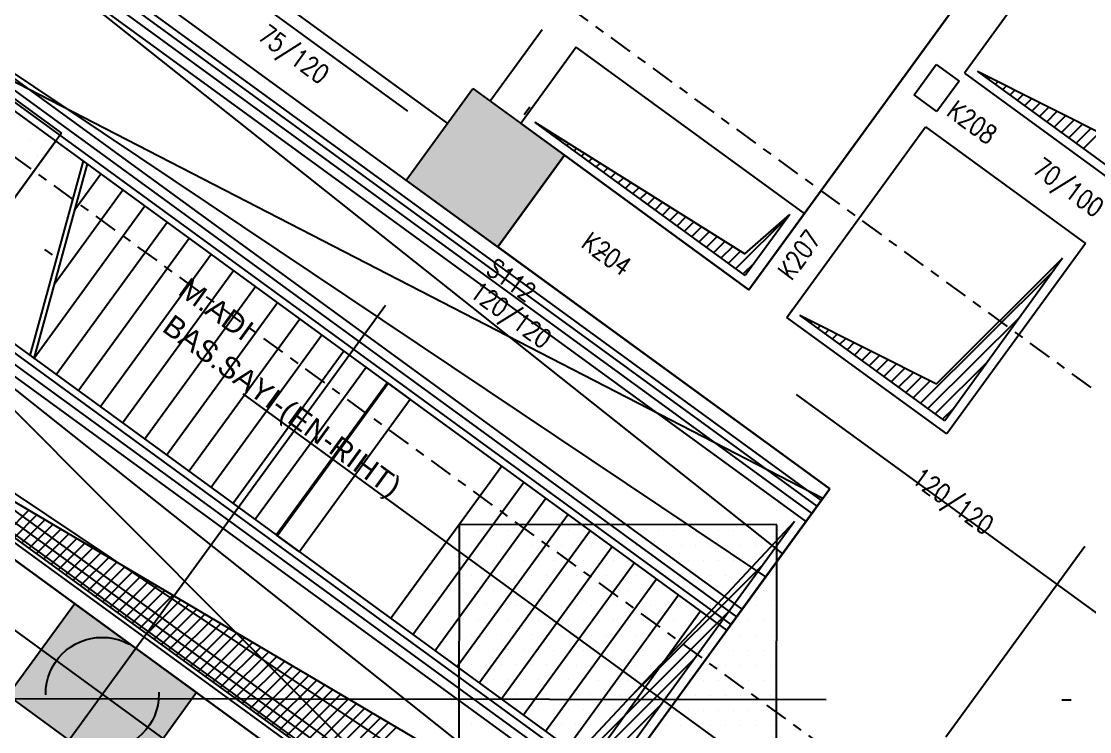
# Model space of a CAD drawing. Header units: millimetres. Extents: x 400382 to 401267, y 4543945 to 4544126.
# Drawn here: x 400725.33 to 400736.66, y 4544034.74 to 4544042.27 of the extents above; entities that cross this region are included whole.
import ezdxf
from ezdxf.enums import TextEntityAlignment as Align

# ---------------------------------------------------------------- set-up
doc = ezdxf.new("R2010")
doc.units = ezdxf.units.MM
for name, pattern in [('ACAD_ISO07W100', [3, 0, -3]), ('AKS', [3, 2.5, -0.25, 0, -0.25]), ('CENTER', [2, 1.25, -0.25, 0.25, -0.25]), ('CIZGI', [0.4, 0.25, -0.15]), ('HIDDEN', [0.375, 0.25, -0.125]), ('HIDDEN2', [4.7625, 3.175, -1.5875])]:
    doc.linetypes.add(name, pattern=pattern)
for name, color, linetype in [('aks prota', 2, 'AKS'), ('boşluk prota', 2, 'Continuous'), ('boşluk taraması prota', 252, 'Continuous'), ('kesit prota', 1, 'Continuous'), ('kiriş boyutu prota', 6, 'Continuous'), ('kiriş prota', 6, 'Continuous'), ('kolon prota', 1, 'Continuous'), ('kolon tarama prota', 252, 'Continuous'), ('lkolon prota', 4, 'Continuous'), ('merdiven prota', 2, 'Continuous'), ('skesit prota', 7, 'Continuous'), ('st_s_ölçü', 4, 'Continuous'), ('temel prota', 6, 'Continuous'), ('tkolon prota', 6, 'Continuous')]:
    doc.layers.add(name, color=color, linetype=linetype)
doc.styles.add('PRT-MI-a_Arial', font='Arial.ttf', dxfattribs={"height": 30})
doc.styles.add('TKIRIS', font='romanstw.shx')
doc.styles.add('tkolon', font='romanstw.shx')

msp = doc.modelspace()

# ---------------------------------------------------------------- hatches: boundary and pattern name
at = {"layer": 'kolon tarama prota'}
h = msp.add_hatch(color=256, dxfattribs=at)
h.dxf.hatch_style = 1
h.paths.add_polyline_path([(400803.72632, 4544009.33707), (400715.93468, 4544073.28909), (400690.79298, 4544038.77523), (400692.00541, 4544037.89203), (400705.8401, 4544027.81608), (400705.82967, 4544017.50939), (400720.00495, 4544017.49169), (400733.14296, 4544007.9252), (400805.78903, 4544007.83448)])
h.paths.add_polyline_path([(400733.45489, 4544009.92483), (400720.72959, 4544019.1908), (400707.52936, 4544019.20728), (400707.54135, 4544028.80376), (400693.46935, 4544039.05249), (400716.49142, 4544070.65657), (400799.97638, 4544009.84175)], flags=16)
h.paths.add_polyline_path([(400750.0006, 4544017.95423), (400750.00216, 4544019.20424), (400747.90215, 4544019.20686), (400747.90058, 4544017.95685), (400746.43136, 4544017.95869), (400746.4411, 4544025.75874), (400750.64986, 4544025.75349), (400750.6483, 4544024.50348), (400752.74831, 4544024.50085), (400752.74935, 4544025.75086), (400762.30539, 4544025.73893), (400762.30436, 4544024.48873), (400764.03966, 4544024.48656), (400764.03148, 4544017.93671), (400761.73966, 4544017.93957), (400761.74122, 4544019.18958), (400759.64121, 4544019.1922), (400759.63964, 4544017.94219)], flags=0)
h.paths.add_polyline_path([(400750.30098, 4544018.25386), (400750.30254, 4544019.50387), (400747.60252, 4544019.50724), (400747.60096, 4544018.25723), (400746.73174, 4544018.25832), (400746.74073, 4544025.45836), (400750.34948, 4544025.45386), (400750.34792, 4544024.20385), (400753.04794, 4544024.20048), (400753.0495, 4544025.45049), (400762.00554, 4544025.4393), (400762.00398, 4544024.1891), (400763.73928, 4544024.18693), (400763.73185, 4544018.23709), (400762.04004, 4544018.2392), (400762.0416, 4544019.48921), (400759.34158, 4544019.49258), (400759.34002, 4544018.24257)], flags=0)
h.paths.add_polyline_path([(400728.48066, 4544057.22162), (400728.23818, 4544057.39825), (400729.41578, 4544059.01483), (400729.65826, 4544058.83819)], flags=0)
h = msp.add_hatch(color=256, dxfattribs=at)
h.dxf.hatch_style = 1
h.paths.add_polyline_path([(400730.11834, 4544041.55339), (400731.08829, 4544040.84683), (400730.38173, 4544039.87689), (400729.41178, 4544040.58345)])
h = msp.add_hatch(color=256, dxfattribs=at)
h.dxf.hatch_style = 1
h.paths.add_polyline_path([(400725.89397, 4544036.09396), (400727.18723, 4544035.15188), (400726.48067, 4544034.18194), (400725.18741, 4544035.12402)])

# ---------------------------------------------------------------- linework, layer by layer
at = {"color": 253}
msp.add_lwpolyline([(400733.81209, 4544037.18885), (400732.81113, 4544035.81476)], dxfattribs=at)
at = {"layer": 'aks prota', "ltscale": 10}
for p, q in [((400778.08581, 4544005.86906), (400702.65004, 4544060.82042)), ((400772.21628, 4544005.87639), (400700.61869, 4544058.03182)), ((400714.47021, 4544019.05301), (400741.96715, 4544056.80008)), ((400766.34675, 4544005.88372), (400698.58733, 4544055.24323)), ((400824.16231, 4544034.96176), (400660.96834, 4544035.16556))]:
    msp.add_line(p, q, dxfattribs=at)
at = {"layer": 'boşluk prota', "ltscale": 0.05}
for p, q in [((400737.00508, 4544040.61949), (400735.47019, 4544041.73758)), ((400735.47019, 4544041.73758), (400736.9183, 4544041.0098)), ((400733.00623, 4544039.57342), (400730.77535, 4544041.1985)), ((400730.77535, 4544041.1985), (400733.00092, 4544039.80115)), ((400733.00092, 4544039.80115), (400733.47727, 4544040.22005)), ((400733.47727, 4544040.22005), (400733.00623, 4544039.57342)), ((400735.03414, 4544038.42328), (400736.37163, 4544039.75648)), ((400736.37163, 4544039.75648), (400735.12092, 4544038.03296)), ((400735.12092, 4544038.03296), (400733.58603, 4544039.15106)), ((400733.58603, 4544039.15106), (400735.03414, 4544038.42328)), ((400730.58381, 4544032.92518), (400722.47256, 4544038.81796)), ((400722.47256, 4544038.81796), (400730.71112, 4544033.95844)), ((400733.52781, 4544036.96662), (400730.58381, 4544032.92518)), ((400730.71112, 4544033.95844), (400733.52781, 4544036.96662))]:
    msp.add_line(p, q, dxfattribs=at)
at = {"layer": 'boşluk taraması prota', "linetype": 'Continuous', "ltscale": 2}
for p, q in [((400735.50226, 4544041.71422), (400735.50709, 4544041.71904)), ((400735.58021, 4544041.65744), (400735.59677, 4544041.67397)), ((400735.65815, 4544041.60066), (400735.68646, 4544041.62889)), ((400735.7361, 4544041.54388), (400735.77614, 4544041.58382)), ((400735.81405, 4544041.48709), (400735.86583, 4544041.53874)), ((400735.892, 4544041.43031), (400735.95552, 4544041.49367)), ((400735.96995, 4544041.37353), (400736.0452, 4544041.44859)), ((400736.0479, 4544041.31675), (400736.13489, 4544041.40352)), ((400736.12585, 4544041.25996), (400736.22458, 4544041.35845)), ((400736.2038, 4544041.20318), (400736.31426, 4544041.31337)), ((400736.28175, 4544041.1464), (400736.40395, 4544041.2683)), ((400730.80186, 4544041.1792), (400730.8035, 4544041.18083)), ((400730.87981, 4544041.12241), (400730.88627, 4544041.12886)), ((400736.3597, 4544041.08962), (400736.49364, 4544041.22322)), ((400736.43765, 4544041.03284), (400736.58332, 4544041.17815)), ((400736.5156, 4544040.97605), (400736.67301, 4544041.13307)), ((400730.95776, 4544041.06563), (400730.96905, 4544041.07689)), ((400731.03571, 4544041.00885), (400731.05182, 4544041.02492)), ((400736.59354, 4544040.91927), (400736.7627, 4544041.088)), ((400731.11366, 4544040.95207), (400731.13459, 4544040.97295)), ((400731.19161, 4544040.89528), (400731.21737, 4544040.92098)), ((400731.26956, 4544040.8385), (400731.30014, 4544040.86901)), ((400731.34751, 4544040.78172), (400731.38291, 4544040.81704)), ((400731.42545, 4544040.72494), (400731.46569, 4544040.76507)), ((400731.5034, 4544040.66816), (400731.54846, 4544040.7131)), ((400731.58135, 4544040.61137), (400731.63123, 4544040.66113)), ((400731.6593, 4544040.55459), (400731.71401, 4544040.60916)), ((400731.73725, 4544040.49781), (400731.79678, 4544040.55719)), ((400731.8152, 4544040.44103), (400731.87955, 4544040.50522)), ((400731.89315, 4544040.38424), (400731.96233, 4544040.45325)), ((400731.9711, 4544040.32746), (400732.0451, 4544040.40128)), ((400732.04905, 4544040.27068), (400732.12787, 4544040.34931)), ((400732.127, 4544040.2139), (400732.21064, 4544040.29734)), ((400732.20495, 4544040.15712), (400732.29342, 4544040.24537)), ((400732.2829, 4544040.10033), (400732.37619, 4544040.1934)), ((400732.36084, 4544040.04355), (400732.45896, 4544040.14143)), ((400732.90649, 4544039.64608), (400733.46496, 4544040.20315)), ((400732.43879, 4544039.98677), (400732.54174, 4544040.08946)), ((400732.51674, 4544039.92999), (400732.62451, 4544040.03748)), ((400732.59469, 4544039.8732), (400732.70728, 4544039.98551)), ((400732.67264, 4544039.81642), (400732.79006, 4544039.93354)), ((400732.75059, 4544039.75964), (400732.87283, 4544039.88157)), ((400732.82854, 4544039.70286), (400732.9556, 4544039.8296)), ((400732.98444, 4544039.58929), (400733.10645, 4544039.711)), ((400734.86528, 4544038.21918), (400736.28043, 4544039.6308)), ((400733.6181, 4544039.1277), (400733.62293, 4544039.13252)), ((400733.69605, 4544039.07092), (400733.71261, 4544039.08744)), ((400734.94323, 4544038.1624), (400735.92688, 4544039.14359)), ((400733.774, 4544039.01414), (400733.8023, 4544039.04237)), ((400733.85195, 4544038.95735), (400733.89199, 4544038.99729)), ((400733.92989, 4544038.90057), (400733.98167, 4544038.95222)), ((400734.00784, 4544038.84379), (400734.07136, 4544038.90715)), ((400734.08579, 4544038.78701), (400734.16105, 4544038.86207)), ((400734.16374, 4544038.73022), (400734.25073, 4544038.817)), ((400734.24169, 4544038.67344), (400734.34042, 4544038.77192)), ((400734.31964, 4544038.61666), (400734.43011, 4544038.72685)), ((400734.39759, 4544038.55988), (400734.51979, 4544038.68177)), ((400734.47554, 4544038.5031), (400734.60948, 4544038.6367)), ((400735.02118, 4544038.10562), (400735.57332, 4544038.65638)), ((400734.55349, 4544038.44631), (400734.69916, 4544038.59163)), ((400734.63144, 4544038.38953), (400734.78885, 4544038.54655)), ((400734.70939, 4544038.33275), (400734.87854, 4544038.50148)), ((400734.78734, 4544038.27597), (400734.96822, 4544038.4564)), ((400735.09913, 4544038.04884), (400735.21976, 4544038.16917)), ((400725.1774, 4544036.85291), (400725.41016, 4544037.0851)), ((400725.25543, 4544036.79622), (400725.49492, 4544037.03511)), ((400725.33347, 4544036.73953), (400725.57967, 4544036.98511)), ((400725.41151, 4544036.68283), (400725.66442, 4544036.93512)), ((400725.48955, 4544036.62614), (400725.74918, 4544036.88512)), ((400725.56758, 4544036.56944), (400725.83393, 4544036.83513)), ((400725.64562, 4544036.51275), (400725.91868, 4544036.78513)), ((400725.72366, 4544036.45606), (400726.00344, 4544036.73513)), ((400725.8017, 4544036.39936), (400726.08819, 4544036.68514)), ((400725.87973, 4544036.34267), (400726.17294, 4544036.63514)), ((400725.95777, 4544036.28597), (400726.2577, 4544036.58515)), ((400726.03581, 4544036.22928), (400726.34245, 4544036.53515)), ((400726.11385, 4544036.17259), (400726.4272, 4544036.48516)), ((400731.77526, 4544035.09303), (400733.1936, 4544036.50783)), ((400726.19189, 4544036.11589), (400726.51196, 4544036.43516)), ((400726.26992, 4544036.0592), (400726.59671, 4544036.38517)), ((400726.34796, 4544036.0025), (400726.68146, 4544036.33517)), ((400726.426, 4544035.94581), (400726.76622, 4544036.28518)), ((400726.50404, 4544035.88912), (400726.85097, 4544036.23518)), ((400726.58207, 4544035.83242), (400726.93572, 4544036.18519)), ((400726.66011, 4544035.77573), (400727.02048, 4544036.13519)), ((400726.73815, 4544035.71903), (400727.10523, 4544036.0852)), ((400726.81619, 4544035.66234), (400727.18998, 4544036.0352)), ((400730.09377, 4544033.2812), (400732.83509, 4544036.01568)), ((400726.89422, 4544035.60565), (400727.27474, 4544035.98521)), ((400726.97226, 4544035.54895), (400727.35949, 4544035.93521)), ((400727.0503, 4544035.49226), (400727.44424, 4544035.88522)), ((400727.12834, 4544035.43557), (400727.52899, 4544035.83522)), ((400727.20638, 4544035.37887), (400727.61375, 4544035.78523)), ((400727.28441, 4544035.32218), (400727.6985, 4544035.73523)), ((400727.36245, 4544035.26548), (400727.78325, 4544035.68524)), ((400727.44049, 4544035.20879), (400727.86801, 4544035.63524)), ((400727.51853, 4544035.1521), (400727.95276, 4544035.58525)), ((400727.59656, 4544035.0954), (400728.03751, 4544035.53525)), ((400727.6746, 4544035.03871), (400728.12227, 4544035.48526)), ((400730.17181, 4544033.2245), (400732.47658, 4544035.52352)), ((400727.75264, 4544034.98201), (400728.20702, 4544035.43526)), ((400727.83068, 4544034.92532), (400728.29177, 4544035.38527)), ((400727.90871, 4544034.86863), (400728.37653, 4544035.33527)), ((400727.98675, 4544034.81193), (400728.46128, 4544035.28528)), ((400728.06479, 4544034.75524), (400728.54603, 4544035.23528)), ((400728.14283, 4544034.69854), (400728.63079, 4544035.18529)), ((400728.22086, 4544034.64185), (400728.71554, 4544035.13529)), ((400728.2989, 4544034.58516), (400728.80029, 4544035.0853)), ((400728.37694, 4544034.52846), (400728.88505, 4544035.0353)), ((400730.24984, 4544033.16781), (400732.11807, 4544035.03137)), ((400728.45498, 4544034.47177), (400728.9698, 4544034.98531)), ((400728.53302, 4544034.41507), (400729.05455, 4544034.93531)), ((400728.61105, 4544034.35838), (400729.13931, 4544034.88532)), ((400728.68909, 4544034.30169), (400729.22406, 4544034.83532)), ((400728.76713, 4544034.24499), (400729.30881, 4544034.78533))]:
    msp.add_line(p, q, dxfattribs=at)
at = {"layer": 'kesit prota', "color": 5}
for p, q in [((400729.2108, 4544038.43743), (400728.0332, 4544036.82085)), ((400729.45329, 4544038.26079), (400729.2108, 4544038.43743)), ((400728.27569, 4544036.64421), (400729.45329, 4544038.26079)), ((400728.0332, 4544036.82085), (400728.27569, 4544036.64421))]:
    msp.add_line(p, q, dxfattribs=at)
at = {"layer": 'kiriş prota'}
for p, q in [((400729.85046, 4544041.18566), (400723.14167, 4544046.07269)), ((400736.75378, 4544044.51416), (400733.04435, 4544039.42194)), ((400736.80164, 4544043.73701), (400735.32963, 4544041.71626)), ((400733.903, 4544037.31183), (400725.85685, 4544043.17302)), ((400731.21357, 4544041.99289), (400730.62472, 4544041.18452)), ((400733.6332, 4544040.23031), (400731.21357, 4544041.99289)), ((400735.32963, 4544041.71626), (400737.02703, 4544040.47978)), ((400730.62472, 4544041.18452), (400733.04435, 4544039.42194)), ((400733.44547, 4544039.12974), (400734.91747, 4544041.15046)), ((400733.44547, 4544039.12974), (400734.91747, 4544041.15046)), ((400734.91747, 4544041.15046), (400736.61487, 4544039.91398)), ((400731.08829, 4544040.84683), (400733.04435, 4544039.42194)), ((400733.04435, 4544039.42194), (400733.6332, 4544040.23031)), ((400730.38174, 4544039.8769), (400733.903, 4544037.31183)), ((400736.61487, 4544039.91398), (400735.14288, 4544037.89326)), ((400735.14288, 4544037.89326), (400733.44547, 4544039.12974)), ((400722.50072, 4544038.5658), (400730.54686, 4544032.70462)), ((400732.81199, 4544035.81413), (400733.903, 4544037.31183)), ((400730.54686, 4544032.70462), (400732.81199, 4544035.81413))]:
    msp.add_line(p, q, dxfattribs=at)
at = {"layer": 'kiriş prota', "linetype": 'HIDDEN2'}
for p, q in [((400733.65756, 4544046.02729), (400730.3014, 4544041.42004)), ((400733.98087, 4544045.79177), (400730.62472, 4544041.18452))]:
    msp.add_line(p, q, dxfattribs=at)
at = {"layer": 'kiriş prota', "color": 3, "linetype": 'ACAD_ISO07W100', "ltscale": 5}
for p, q in [((400733.44547, 4544039.12974), (400737.15491, 4544044.22196)), ((400731.08829, 4544040.84683), (400737.63542, 4544036.07756)), ((400730.38173, 4544039.87689), (400736.92886, 4544035.10761))]:
    msp.add_line(p, q, dxfattribs=at)
at = {"layer": 'kolon prota', "color": 1}
for p, q in [((400729.41178, 4544040.58345), (400730.11834, 4544041.55339)), ((400730.11834, 4544041.55339), (400731.08829, 4544040.84683)), ((400731.08829, 4544040.84683), (400730.38173, 4544039.87689)), ((400730.38173, 4544039.87689), (400729.41178, 4544040.58345)), ((400725.18741, 4544035.12402), (400725.89397, 4544036.09396)), ((400725.89397, 4544036.09396), (400727.18723, 4544035.15188)), ((400726.48067, 4544034.18194), (400725.18741, 4544035.12402)), ((400727.18723, 4544035.15188), (400726.48067, 4544034.18194))]:
    msp.add_line(p, q, dxfattribs=at)
at = {"layer": 'kolon prota', "color": 5, "linetype": 'HIDDEN', "ltscale": 5}
msp.add_circle((400726.18732, 4544035.13795), 0.6, dxfattribs=at)
at = {"layer": 'kolon tarama prota', "color": 2, "linetype": 'Continuous'}
for p, q in [((400725.34506, 4544041.16727), (400725.34506, 4544041.16727)), ((400725.50381, 4544041.16707), (400725.50381, 4544041.16707)), ((400725.42423, 4544041.00842), (400725.42423, 4544041.00842)), ((400725.58298, 4544041.00822), (400725.58298, 4544041.00822)), ((400725.34466, 4544040.84976), (400725.34466, 4544040.84976)), ((400725.50341, 4544040.84957), (400725.50341, 4544040.84957)), ((400725.42384, 4544040.69091), (400725.42384, 4544040.69091)), ((400725.34426, 4544040.53226), (400725.34426, 4544040.53226)), ((400730.02286, 4544036.87514), (400730.02286, 4544036.87514)), ((400730.18161, 4544036.87494), (400730.18161, 4544036.87494)), ((400730.34036, 4544036.87474), (400730.34036, 4544036.87474)), ((400730.49911, 4544036.87454), (400730.49911, 4544036.87454)), ((400730.65786, 4544036.87435), (400730.65786, 4544036.87435)), ((400730.81662, 4544036.87415), (400730.81662, 4544036.87415)), ((400730.97537, 4544036.87395), (400730.97537, 4544036.87395)), ((400731.13412, 4544036.87375), (400731.13412, 4544036.87375)), ((400731.29287, 4544036.87355), (400731.29287, 4544036.87355)), ((400731.45162, 4544036.87336), (400731.45162, 4544036.87336)), ((400731.61037, 4544036.87316), (400731.61037, 4544036.87316)), ((400731.76912, 4544036.87296), (400731.76912, 4544036.87296)), ((400731.92787, 4544036.87276), (400731.92787, 4544036.87276)), ((400732.08662, 4544036.87256), (400732.08662, 4544036.87256)), ((400732.24538, 4544036.87236), (400732.24538, 4544036.87236)), ((400732.40413, 4544036.87217), (400732.40413, 4544036.87217)), ((400732.56288, 4544036.87197), (400732.56288, 4544036.87197)), ((400732.72163, 4544036.87177), (400732.72163, 4544036.87177)), ((400732.88038, 4544036.87157), (400732.88038, 4544036.87157)), ((400733.03913, 4544036.87137), (400733.03913, 4544036.87137)), ((400733.19788, 4544036.87117), (400733.19788, 4544036.87117)), ((400730.10204, 4544036.71629), (400730.10204, 4544036.71629)), ((400730.26079, 4544036.71609), (400730.26079, 4544036.71609)), ((400730.41954, 4544036.71589), (400730.41954, 4544036.71589)), ((400730.57829, 4544036.71569), (400730.57829, 4544036.71569)), ((400730.73704, 4544036.7155), (400730.73704, 4544036.7155)), ((400730.89579, 4544036.7153), (400730.89579, 4544036.7153)), ((400731.05454, 4544036.7151), (400731.05454, 4544036.7151)), ((400731.21329, 4544036.7149), (400731.21329, 4544036.7149)), ((400731.37205, 4544036.7147), (400731.37205, 4544036.7147)), ((400731.5308, 4544036.71451), (400731.5308, 4544036.71451)), ((400731.68955, 4544036.71431), (400731.68955, 4544036.71431)), ((400731.8483, 4544036.71411), (400731.8483, 4544036.71411)), ((400732.00705, 4544036.71391), (400732.00705, 4544036.71391)), ((400732.1658, 4544036.71371), (400732.1658, 4544036.71371)), ((400732.32455, 4544036.71351), (400732.32455, 4544036.71351)), ((400732.4833, 4544036.71332), (400732.4833, 4544036.71332)), ((400732.64205, 4544036.71312), (400732.64205, 4544036.71312)), ((400732.80081, 4544036.71292), (400732.80081, 4544036.71292)), ((400732.95956, 4544036.71272), (400732.95956, 4544036.71272)), ((400733.11831, 4544036.71252), (400733.11831, 4544036.71252)), ((400733.27706, 4544036.71232), (400733.27706, 4544036.71232)), ((400730.02246, 4544036.55764), (400730.02246, 4544036.55764)), ((400730.18121, 4544036.55744), (400730.18121, 4544036.55744)), ((400730.33997, 4544036.55724), (400730.33997, 4544036.55724)), ((400730.49872, 4544036.55704), (400730.49872, 4544036.55704)), ((400730.65747, 4544036.55684), (400730.65747, 4544036.55684)), ((400730.81622, 4544036.55665), (400730.81622, 4544036.55665)), ((400730.97497, 4544036.55645), (400730.97497, 4544036.55645)), ((400731.13372, 4544036.55625), (400731.13372, 4544036.55625)), ((400731.29247, 4544036.55605), (400731.29247, 4544036.55605)), ((400731.45122, 4544036.55585), (400731.45122, 4544036.55585)), ((400731.60997, 4544036.55566), (400731.60997, 4544036.55566)), ((400731.76873, 4544036.55546), (400731.76873, 4544036.55546)), ((400731.92748, 4544036.55526), (400731.92748, 4544036.55526)), ((400732.08623, 4544036.55506), (400732.08623, 4544036.55506)), ((400732.24498, 4544036.55486), (400732.24498, 4544036.55486)), ((400732.40373, 4544036.55466), (400732.40373, 4544036.55466)), ((400732.56248, 4544036.55447), (400732.56248, 4544036.55447)), ((400732.72123, 4544036.55427), (400732.72123, 4544036.55427)), ((400732.87998, 4544036.55407), (400732.87998, 4544036.55407)), ((400733.03873, 4544036.55387), (400733.03873, 4544036.55387)), ((400733.19748, 4544036.55367), (400733.19748, 4544036.55367)), ((400730.10164, 4544036.39879), (400730.10164, 4544036.39879)), ((400730.26039, 4544036.39859), (400730.26039, 4544036.39859)), ((400730.41914, 4544036.39839), (400730.41914, 4544036.39839)), ((400730.57789, 4544036.39819), (400730.57789, 4544036.39819)), ((400730.73665, 4544036.39799), (400730.73665, 4544036.39799)), ((400730.8954, 4544036.3978), (400730.8954, 4544036.3978)), ((400731.05415, 4544036.3976), (400731.05415, 4544036.3976)), ((400731.2129, 4544036.3974), (400731.2129, 4544036.3974)), ((400731.37165, 4544036.3972), (400731.37165, 4544036.3972)), ((400731.5304, 4544036.397), (400731.5304, 4544036.397)), ((400731.68915, 4544036.3968), (400731.68915, 4544036.3968)), ((400731.8479, 4544036.39661), (400731.8479, 4544036.39661)), ((400732.00665, 4544036.39641), (400732.00665, 4544036.39641)), ((400732.1654, 4544036.39621), (400732.1654, 4544036.39621)), ((400732.32416, 4544036.39601), (400732.32416, 4544036.39601)), ((400732.48291, 4544036.39581), (400732.48291, 4544036.39581)), ((400732.64166, 4544036.39562), (400732.64166, 4544036.39562)), ((400732.80041, 4544036.39542), (400732.80041, 4544036.39542)), ((400732.95916, 4544036.39522), (400732.95916, 4544036.39522)), ((400733.11791, 4544036.39502), (400733.11791, 4544036.39502)), ((400733.27666, 4544036.39482), (400733.27666, 4544036.39482)), ((400730.02207, 4544036.24014), (400730.02207, 4544036.24014)), ((400730.18082, 4544036.23994), (400730.18082, 4544036.23994)), ((400730.33957, 4544036.23974), (400730.33957, 4544036.23974)), ((400730.49832, 4544036.23954), (400730.49832, 4544036.23954)), ((400730.65707, 4544036.23934), (400730.65707, 4544036.23934)), ((400730.81582, 4544036.23914), (400730.81582, 4544036.23914)), ((400730.97457, 4544036.23895), (400730.97457, 4544036.23895)), ((400731.13332, 4544036.23875), (400731.13332, 4544036.23875)), ((400731.29208, 4544036.23855), (400731.29208, 4544036.23855)), ((400731.45083, 4544036.23835), (400731.45083, 4544036.23835)), ((400731.60958, 4544036.23815), (400731.60958, 4544036.23815)), ((400731.76833, 4544036.23795), (400731.76833, 4544036.23795)), ((400731.92708, 4544036.23776), (400731.92708, 4544036.23776)), ((400732.08583, 4544036.23756), (400732.08583, 4544036.23756)), ((400732.24458, 4544036.23736), (400732.24458, 4544036.23736)), ((400732.40333, 4544036.23716), (400732.40333, 4544036.23716)), ((400732.56208, 4544036.23696), (400732.56208, 4544036.23696)), ((400732.72084, 4544036.23677), (400732.72084, 4544036.23677)), ((400732.87959, 4544036.23657), (400732.87959, 4544036.23657)), ((400733.03834, 4544036.23637), (400733.03834, 4544036.23637)), ((400733.19709, 4544036.23617), (400733.19709, 4544036.23617)), ((400730.10124, 4544036.08129), (400730.10124, 4544036.08129)), ((400730.26, 4544036.08109), (400730.26, 4544036.08109)), ((400730.41875, 4544036.08089), (400730.41875, 4544036.08089)), ((400730.5775, 4544036.08069), (400730.5775, 4544036.08069)), ((400730.73625, 4544036.08049), (400730.73625, 4544036.08049)), ((400730.895, 4544036.08029), (400730.895, 4544036.08029)), ((400731.05375, 4544036.0801), (400731.05375, 4544036.0801)), ((400731.2125, 4544036.0799), (400731.2125, 4544036.0799)), ((400731.37125, 4544036.0797), (400731.37125, 4544036.0797)), ((400731.53, 4544036.0795), (400731.53, 4544036.0795)), ((400731.68876, 4544036.0793), (400731.68876, 4544036.0793)), ((400731.84751, 4544036.0791), (400731.84751, 4544036.0791)), ((400732.00626, 4544036.07891), (400732.00626, 4544036.07891)), ((400732.16501, 4544036.07871), (400732.16501, 4544036.07871)), ((400732.32376, 4544036.07851), (400732.32376, 4544036.07851)), ((400732.48251, 4544036.07831), (400732.48251, 4544036.07831)), ((400732.64126, 4544036.07811), (400732.64126, 4544036.07811)), ((400732.80001, 4544036.07791), (400732.80001, 4544036.07791)), ((400732.95876, 4544036.07772), (400732.95876, 4544036.07772)), ((400733.11751, 4544036.07752), (400733.11751, 4544036.07752)), ((400733.27627, 4544036.07732), (400733.27627, 4544036.07732)), ((400730.02167, 4544035.92263), (400730.02167, 4544035.92263)), ((400730.18042, 4544035.92244), (400730.18042, 4544035.92244)), ((400730.33917, 4544035.92224), (400730.33917, 4544035.92224)), ((400730.49792, 4544035.92204), (400730.49792, 4544035.92204)), ((400730.65667, 4544035.92184), (400730.65667, 4544035.92184)), ((400730.81543, 4544035.92164), (400730.81543, 4544035.92164)), ((400730.97418, 4544035.92144), (400730.97418, 4544035.92144)), ((400731.13293, 4544035.92125), (400731.13293, 4544035.92125)), ((400731.29168, 4544035.92105), (400731.29168, 4544035.92105)), ((400731.45043, 4544035.92085), (400731.45043, 4544035.92085)), ((400731.60918, 4544035.92065), (400731.60918, 4544035.92065)), ((400731.76793, 4544035.92045), (400731.76793, 4544035.92045)), ((400731.92668, 4544035.92025), (400731.92668, 4544035.92025)), ((400732.08543, 4544035.92006), (400732.08543, 4544035.92006)), ((400732.24419, 4544035.91986), (400732.24419, 4544035.91986)), ((400732.40294, 4544035.91966), (400732.40294, 4544035.91966)), ((400732.56169, 4544035.91946), (400732.56169, 4544035.91946)), ((400732.72044, 4544035.91926), (400732.72044, 4544035.91926)), ((400732.87919, 4544035.91906), (400732.87919, 4544035.91906)), ((400733.03794, 4544035.91887), (400733.03794, 4544035.91887)), ((400733.19669, 4544035.91867), (400733.19669, 4544035.91867)), ((400730.10085, 4544035.76378), (400730.10085, 4544035.76378)), ((400730.2596, 4544035.76358), (400730.2596, 4544035.76358)), ((400730.41835, 4544035.76339), (400730.41835, 4544035.76339)), ((400730.5771, 4544035.76319), (400730.5771, 4544035.76319)), ((400730.73585, 4544035.76299), (400730.73585, 4544035.76299)), ((400730.8946, 4544035.76279), (400730.8946, 4544035.76279)), ((400731.05335, 4544035.76259), (400731.05335, 4544035.76259)), ((400731.21211, 4544035.7624), (400731.21211, 4544035.7624)), ((400731.37086, 4544035.7622), (400731.37086, 4544035.7622)), ((400731.52961, 4544035.762), (400731.52961, 4544035.762)), ((400731.68836, 4544035.7618), (400731.68836, 4544035.7618)), ((400731.84711, 4544035.7616), (400731.84711, 4544035.7616)), ((400732.00586, 4544035.7614), (400732.00586, 4544035.7614)), ((400732.16461, 4544035.76121), (400732.16461, 4544035.76121)), ((400732.32336, 4544035.76101), (400732.32336, 4544035.76101)), ((400732.48211, 4544035.76081), (400732.48211, 4544035.76081)), ((400732.64086, 4544035.76061), (400732.64086, 4544035.76061)), ((400732.79962, 4544035.76041), (400732.79962, 4544035.76041)), ((400732.95837, 4544035.76021), (400732.95837, 4544035.76021)), ((400733.11712, 4544035.76002), (400733.11712, 4544035.76002)), ((400733.27587, 4544035.75982), (400733.27587, 4544035.75982)), ((400730.02127, 4544035.60513), (400730.02127, 4544035.60513)), ((400730.18003, 4544035.60493), (400730.18003, 4544035.60493)), ((400730.33878, 4544035.60473), (400730.33878, 4544035.60473)), ((400730.49753, 4544035.60454), (400730.49753, 4544035.60454)), ((400730.65628, 4544035.60434), (400730.65628, 4544035.60434)), ((400730.81503, 4544035.60414), (400730.81503, 4544035.60414)), ((400730.97378, 4544035.60394), (400730.97378, 4544035.60394)), ((400731.13253, 4544035.60374), (400731.13253, 4544035.60374)), ((400731.29128, 4544035.60355), (400731.29128, 4544035.60355)), ((400731.45003, 4544035.60335), (400731.45003, 4544035.60335)), ((400731.60878, 4544035.60315), (400731.60878, 4544035.60315)), ((400731.76754, 4544035.60295), (400731.76754, 4544035.60295)), ((400731.92629, 4544035.60275), (400731.92629, 4544035.60275)), ((400732.08504, 4544035.60255), (400732.08504, 4544035.60255)), ((400732.24379, 4544035.60236), (400732.24379, 4544035.60236)), ((400732.40254, 4544035.60216), (400732.40254, 4544035.60216)), ((400732.56129, 4544035.60196), (400732.56129, 4544035.60196)), ((400732.72004, 4544035.60176), (400732.72004, 4544035.60176)), ((400732.87879, 4544035.60156), (400732.87879, 4544035.60156)), ((400733.03754, 4544035.60136), (400733.03754, 4544035.60136)), ((400733.1963, 4544035.60117), (400733.1963, 4544035.60117)), ((400730.10045, 4544035.44628), (400730.10045, 4544035.44628)), ((400730.2592, 4544035.44608), (400730.2592, 4544035.44608)), ((400730.41795, 4544035.44588), (400730.41795, 4544035.44588)), ((400730.5767, 4544035.44569), (400730.5767, 4544035.44569)), ((400730.73546, 4544035.44549), (400730.73546, 4544035.44549)), ((400730.89421, 4544035.44529), (400730.89421, 4544035.44529)), ((400731.05296, 4544035.44509), (400731.05296, 4544035.44509)), ((400731.21171, 4544035.44489), (400731.21171, 4544035.44489)), ((400731.37046, 4544035.44469), (400731.37046, 4544035.44469)), ((400731.52921, 4544035.4445), (400731.52921, 4544035.4445)), ((400731.68796, 4544035.4443), (400731.68796, 4544035.4443)), ((400731.84671, 4544035.4441), (400731.84671, 4544035.4441)), ((400732.00546, 4544035.4439), (400732.00546, 4544035.4439)), ((400732.16422, 4544035.4437), (400732.16422, 4544035.4437)), ((400732.32297, 4544035.44351), (400732.32297, 4544035.44351)), ((400732.48172, 4544035.44331), (400732.48172, 4544035.44331)), ((400732.64047, 4544035.44311), (400732.64047, 4544035.44311)), ((400732.79922, 4544035.44291), (400732.79922, 4544035.44291)), ((400732.95797, 4544035.44271), (400732.95797, 4544035.44271)), ((400733.11672, 4544035.44251), (400733.11672, 4544035.44251)), ((400733.27547, 4544035.44232), (400733.27547, 4544035.44232)), ((400730.02088, 4544035.28763), (400730.02088, 4544035.28763)), ((400730.17963, 4544035.28743), (400730.17963, 4544035.28743)), ((400730.33838, 4544035.28723), (400730.33838, 4544035.28723)), ((400730.49713, 4544035.28703), (400730.49713, 4544035.28703)), ((400730.65588, 4544035.28684), (400730.65588, 4544035.28684)), ((400730.81463, 4544035.28664), (400730.81463, 4544035.28664)), ((400730.97338, 4544035.28644), (400730.97338, 4544035.28644)), ((400731.13214, 4544035.28624), (400731.13214, 4544035.28624)), ((400731.29089, 4544035.28604), (400731.29089, 4544035.28604)), ((400731.44964, 4544035.28584), (400731.44964, 4544035.28584)), ((400731.60839, 4544035.28565), (400731.60839, 4544035.28565)), ((400731.76714, 4544035.28545), (400731.76714, 4544035.28545)), ((400731.92589, 4544035.28525), (400731.92589, 4544035.28525)), ((400732.08464, 4544035.28505), (400732.08464, 4544035.28505)), ((400732.24339, 4544035.28485), (400732.24339, 4544035.28485)), ((400732.40214, 4544035.28466), (400732.40214, 4544035.28466)), ((400732.56089, 4544035.28446), (400732.56089, 4544035.28446)), ((400732.71965, 4544035.28426), (400732.71965, 4544035.28426)), ((400732.8784, 4544035.28406), (400732.8784, 4544035.28406)), ((400733.03715, 4544035.28386), (400733.03715, 4544035.28386)), ((400733.1959, 4544035.28366), (400733.1959, 4544035.28366)), ((400730.10005, 4544035.12878), (400730.10005, 4544035.12878)), ((400730.25881, 4544035.12858), (400730.25881, 4544035.12858)), ((400730.41756, 4544035.12838), (400730.41756, 4544035.12838)), ((400730.57631, 4544035.12818), (400730.57631, 4544035.12818)), ((400730.73506, 4544035.12799), (400730.73506, 4544035.12799)), ((400730.89381, 4544035.12779), (400730.89381, 4544035.12779)), ((400731.05256, 4544035.12759), (400731.05256, 4544035.12759)), ((400731.21131, 4544035.12739), (400731.21131, 4544035.12739)), ((400731.37006, 4544035.12719), (400731.37006, 4544035.12719)), ((400731.52881, 4544035.12699), (400731.52881, 4544035.12699)), ((400731.68757, 4544035.1268), (400731.68757, 4544035.1268)), ((400731.84632, 4544035.1266), (400731.84632, 4544035.1266)), ((400732.00507, 4544035.1264), (400732.00507, 4544035.1264)), ((400732.16382, 4544035.1262), (400732.16382, 4544035.1262)), ((400732.32257, 4544035.126), (400732.32257, 4544035.126)), ((400732.48132, 4544035.1258), (400732.48132, 4544035.1258)), ((400732.64007, 4544035.12561), (400732.64007, 4544035.12561)), ((400732.79882, 4544035.12541), (400732.79882, 4544035.12541)), ((400732.95757, 4544035.12521), (400732.95757, 4544035.12521)), ((400733.11633, 4544035.12501), (400733.11633, 4544035.12501)), ((400733.27508, 4544035.12481), (400733.27508, 4544035.12481)), ((400730.02048, 4544034.97013), (400730.02048, 4544034.97013)), ((400730.17923, 4544034.96993), (400730.17923, 4544034.96993)), ((400730.33798, 4544034.96973), (400730.33798, 4544034.96973)), ((400730.49673, 4544034.96953), (400730.49673, 4544034.96953)), ((400730.65549, 4544034.96933), (400730.65549, 4544034.96933)), ((400730.81424, 4544034.96914), (400730.81424, 4544034.96914)), ((400730.97299, 4544034.96894), (400730.97299, 4544034.96894)), ((400731.13174, 4544034.96874), (400731.13174, 4544034.96874)), ((400731.29049, 4544034.96854), (400731.29049, 4544034.96854)), ((400731.44924, 4544034.96834), (400731.44924, 4544034.96834)), ((400731.60799, 4544034.96814), (400731.60799, 4544034.96814)), ((400731.76674, 4544034.96795), (400731.76674, 4544034.96795)), ((400731.92549, 4544034.96775), (400731.92549, 4544034.96775)), ((400732.08424, 4544034.96755), (400732.08424, 4544034.96755)), ((400732.243, 4544034.96735), (400732.243, 4544034.96735)), ((400732.40175, 4544034.96715), (400732.40175, 4544034.96715)), ((400732.5605, 4544034.96695), (400732.5605, 4544034.96695)), ((400732.71925, 4544034.96676), (400732.71925, 4544034.96676)), ((400732.878, 4544034.96656), (400732.878, 4544034.96656)), ((400733.03675, 4544034.96636), (400733.03675, 4544034.96636)), ((400733.1955, 4544034.96616), (400733.1955, 4544034.96616)), ((400730.09966, 4544034.81128), (400730.09966, 4544034.81128)), ((400730.25841, 4544034.81108), (400730.25841, 4544034.81108)), ((400730.41716, 4544034.81088), (400730.41716, 4544034.81088)), ((400730.57591, 4544034.81068), (400730.57591, 4544034.81068)), ((400730.73466, 4544034.81048), (400730.73466, 4544034.81048)), ((400730.89341, 4544034.81029), (400730.89341, 4544034.81029)), ((400731.05216, 4544034.81009), (400731.05216, 4544034.81009)), ((400731.21092, 4544034.80989), (400731.21092, 4544034.80989)), ((400731.36967, 4544034.80969), (400731.36967, 4544034.80969)), ((400731.52842, 4544034.80949), (400731.52842, 4544034.80949)), ((400731.68717, 4544034.80929), (400731.68717, 4544034.80929)), ((400731.84592, 4544034.8091), (400731.84592, 4544034.8091)), ((400732.00467, 4544034.8089), (400732.00467, 4544034.8089)), ((400732.16342, 4544034.8087), (400732.16342, 4544034.8087)), ((400732.32217, 4544034.8085), (400732.32217, 4544034.8085)), ((400732.48092, 4544034.8083), (400732.48092, 4544034.8083)), ((400732.63968, 4544034.8081), (400732.63968, 4544034.8081)), ((400732.79843, 4544034.80791), (400732.79843, 4544034.80791)), ((400732.95718, 4544034.80771), (400732.95718, 4544034.80771)), ((400733.11593, 4544034.80751), (400733.11593, 4544034.80751)), ((400733.27468, 4544034.80731), (400733.27468, 4544034.80731))]:
    msp.add_line(p, q, dxfattribs=at)
at = {"layer": 'merdiven prota', "color": 4}
for p, q in [((400733.82937, 4544037.21075), (400724.7022, 4544041.91091)), ((400723.34802, 4544040.05192), (400730.60577, 4544032.78549))]:
    msp.add_line(p, q, dxfattribs=at)
at = {"layer": 'merdiven prota', "linetype": 'HIDDEN', "ltscale": 10}
for p, q in [((400724.89341, 4544039.89869), (400725.69473, 4544040.99872)), ((400725.98572, 4544040.78674), (400725.41963, 4544038.72471)), ((400726.02893, 4544040.75527), (400725.46284, 4544038.69324)), ((400725.89683, 4544040.27407), (400726.17163, 4544040.65132)), ((400725.67983, 4544039.48365), (400726.40603, 4544040.48056)), ((400725.46284, 4544038.69324), (400726.64044, 4544040.30981)), ((400725.69724, 4544038.52248), (400726.87484, 4544040.13906)), ((400725.93165, 4544038.35173), (400727.10924, 4544039.96831)), ((400726.16605, 4544038.18098), (400727.34365, 4544039.79756)), ((400726.40045, 4544038.01023), (400727.57805, 4544039.62681)), ((400726.63486, 4544037.83948), (400727.81246, 4544039.45605)), ((400726.86926, 4544037.66872), (400728.04686, 4544039.2853)), ((400727.10366, 4544037.49797), (400728.28126, 4544039.11455)), ((400727.33807, 4544037.32722), (400728.51567, 4544038.9438)), ((400727.57247, 4544037.15647), (400728.75007, 4544038.77305)), ((400727.80687, 4544036.98572), (400728.98447, 4544038.60229)), ((400728.04128, 4544036.81497), (400729.21888, 4544038.43154)), ((400728.27568, 4544036.64421), (400729.45328, 4544038.26079)), ((400729.24563, 4544035.93765), (400730.42323, 4544037.55423)), ((400729.48003, 4544035.7669), (400730.65763, 4544037.38348)), ((400729.71444, 4544035.59615), (400730.89203, 4544037.21273)), ((400729.94884, 4544035.4254), (400731.12644, 4544037.04198)), ((400730.18324, 4544035.25465), (400731.36084, 4544036.87122)), ((400730.41765, 4544035.08389), (400731.59525, 4544036.70047)), ((400730.65205, 4544034.91314), (400731.82965, 4544036.52972)), ((400730.88645, 4544034.74239), (400732.06405, 4544036.35897)), ((400731.12086, 4544034.57164), (400732.29846, 4544036.18822)), ((400731.35526, 4544034.40089), (400732.53286, 4544036.01746))]:
    msp.add_line(p, q, dxfattribs=at)
at = {"layer": 'skesit prota', "linetype": 'CENTER', "ltscale": 0.2}
for p, q in [((400702.23926, 4544063.46816), (400738.97047, 4544036.71122)), ((400699.44465, 4544059.6318), (400747.72085, 4544024.46489)), ((400699.44465, 4544059.6318), (400747.72085, 4544024.46489))]:
    msp.add_line(p, q, dxfattribs=at)
at = {"layer": 'st_s_ölçü', "color": 3, "linetype": 'CIZGI', "lineweight": 30, "ltscale": 50}
for p, q in [((400737.10706, 4544044.99913), (400733.04434, 4544039.42194)), ((400731.08829, 4544040.84683), (400730.38173, 4544039.87689)), ((400733.04434, 4544039.42194), (400731.08829, 4544040.84683)), ((400730.38173, 4544039.87689), (400733.90297, 4544037.31183)), ((400730.54687, 4544032.70461), (400722.50071, 4544038.56579)), ((400733.90297, 4544037.31183), (400730.54687, 4544032.70461))]:
    msp.add_line(p, q, dxfattribs=at)
at = {"layer": 'st_s_ölçü', "color": 252, "ltscale": 0.1}
for points in [[(400725.5476, 4544043.20913), (400733.81209, 4544037.18885)], [(400725.44603, 4544043.0697), (400733.71052, 4544037.04942)], [(400733.76793, 4544037.12823), (400725.50344, 4544043.14851)], [(400733.65017, 4544036.96657), (400725.38568, 4544042.98686)], [(400725.38568, 4544042.98686), (400733.39993, 4544036.62305)], [(400732.97305, 4544036.03704), (400724.70856, 4544042.05732)], [(400733.22329, 4544036.38056), (400724.71926, 4544042.07201)], [(400724.64821, 4544041.97447), (400732.91269, 4544035.95419)], [(400732.81113, 4544035.81476), (400724.54664, 4544041.83504)], [(400732.85529, 4544035.87538), (400724.5908, 4544041.89567)], [(400723.36904, 4544040.21847), (400731.63353, 4544034.19818)], [(400731.58937, 4544034.13756), (400723.32488, 4544040.15785)], [(400731.47161, 4544033.9759), (400723.20712, 4544039.99619)], [(400723.20712, 4544039.99619), (400731.22137, 4544033.63238)], [(400723.26747, 4544040.07904), (400731.53196, 4544034.05875)], [(400731.04473, 4544033.38989), (400722.5407, 4544039.08134)], [(400722.46965, 4544038.98381), (400730.73414, 4544032.96352)], [(400730.79449, 4544033.04637), (400722.53, 4544039.06666)], [(400730.67673, 4544032.88471), (400722.41224, 4544038.905)], [(400730.63257, 4544032.82409), (400722.36808, 4544038.84438)]]:
    msp.add_lwpolyline(points, dxfattribs=at)
at = {"layer": 'temel prota'}
for p, q in [((400722.602, 4544043.37898), (400725.75446, 4544041.08256)), ((400725.75446, 4544041.08256), (400724.4591, 4544039.30433)), ((400729.9705, 4544036.93459), (400729.96673, 4544033.91796)), ((400733.34111, 4544036.93039), (400729.9705, 4544036.93459)), ((400733.33734, 4544033.91375), (400733.34111, 4544036.93039))]:
    msp.add_line(p, q, dxfattribs=at)
at = {"layer": 'temel prota', "color": 5}
for p, q in [((400734.79576, 4544041.48656), (400735.03128, 4544041.80987)), ((400735.03128, 4544041.80987), (400735.27377, 4544041.63323)), ((400735.27377, 4544041.63323), (400735.03825, 4544041.30992)), ((400735.03825, 4544041.30992), (400734.79576, 4544041.48656))]:
    msp.add_line(p, q, dxfattribs=at)
at = {"layer": 'temel prota', "linetype": 'HIDDEN', "ltscale": 10}
msp.add_line((400735.1341, 4544034.68293), (400737.48929, 4544037.91608), dxfattribs=at)

# ---------------------------------------------------------------- texts
at = {"color": 0, "style": 'PRT-MI-a_Arial'}
msp.add_attdef('M.ADI', text='M01', height=0.225002, rotation=323.928447, dxfattribs=at).set_placement((400727.29097, 4544039.07031), align=Align.BOTTOM_CENTER)
msp.add_attdef('BAS.SAYI-(EN-RIHT)', text='10(10x10)', height=0.225002, rotation=323.928447, dxfattribs=at).set_placement((400728.16263, 4544038.2839), align=Align.TOP_CENTER)
at = {"layer": 'kiriş boyutu prota', "ltscale": 0.05, "style": 'TKIRIS', "width": 0.8}
for s, p in [('75/120', (400728.55645, 4544041.67223)), ('70/100', (400736.77209, 4544040.26181)), ('120/120', (400735.60344, 4544036.89575))]:
    msp.add_text(s, height=0.200002, rotation=323.928447, dxfattribs=at).set_placement(p, align=Align.MIDDLE_RIGHT)
at = {"layer": 'kiriş prota', "ltscale": 0.05, "style": 'TKIRIS', "width": 0.8}
for s, rotation, p in [('K208', 323.928447, (400735.18866, 4544041.36017)), ('K204', 323.928447, (400731.31255, 4544039.96366)), ('K207', 53.928447, (400733.41483, 4544039.569))]:
    msp.add_text(s, height=0.200002, rotation=rotation, dxfattribs=at).set_placement(p, align=Align.MIDDLE_LEFT)
at = {"layer": 'lkolon prota', "style": 'tkolon', "width": 0.8}
msp.add_text('120/120', height=0.200002, rotation=323.928447, dxfattribs=at).set_placement((400730.0686, 4544039.36138))
at = {"layer": 'tkolon prota', "style": 'tkolon', "width": 0.8}
msp.add_text('S112', height=0.200002, rotation=323.928447, dxfattribs=at).set_placement((400730.24524, 4544039.60386))

doc.saveas('drawing.dxf')
